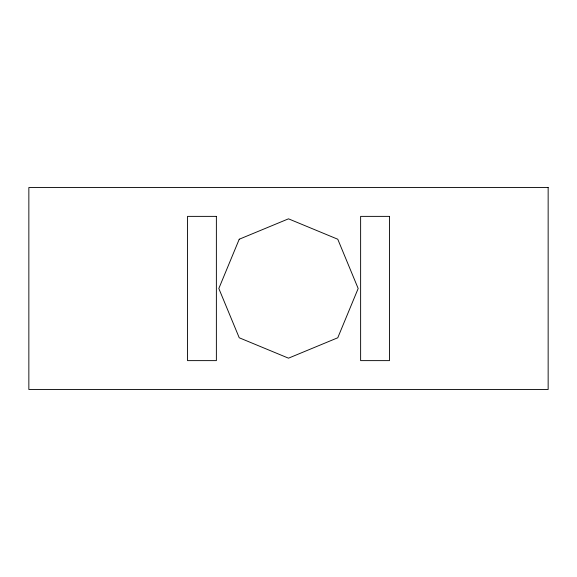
<?xml version="1.0" encoding="UTF-8"?>
<svg xmlns="http://www.w3.org/2000/svg" width="577" height="577" viewBox="0 0 577 577"><rect width="100%" height="100%" fill="white"/><g stroke="black" fill="none" stroke-linecap="round" stroke-linejoin="round"><path stroke-width="0.87" d="M239.231 239.231L218.827 288.5L239.231 337.769L288.5 358.173L337.769 337.769L358.173 288.5L337.769 239.231L288.5 218.827L239.231 239.231M548.15 187.525L28.85 187.525L28.85 389.475L548.15 389.475L548.15 187.525M216.375 216.375L187.525 216.375L187.525 360.625L216.375 360.625L216.375 216.375M389.475 216.375L360.625 216.375L360.625 360.625L389.475 360.625L389.475 216.375"/></g></svg>
